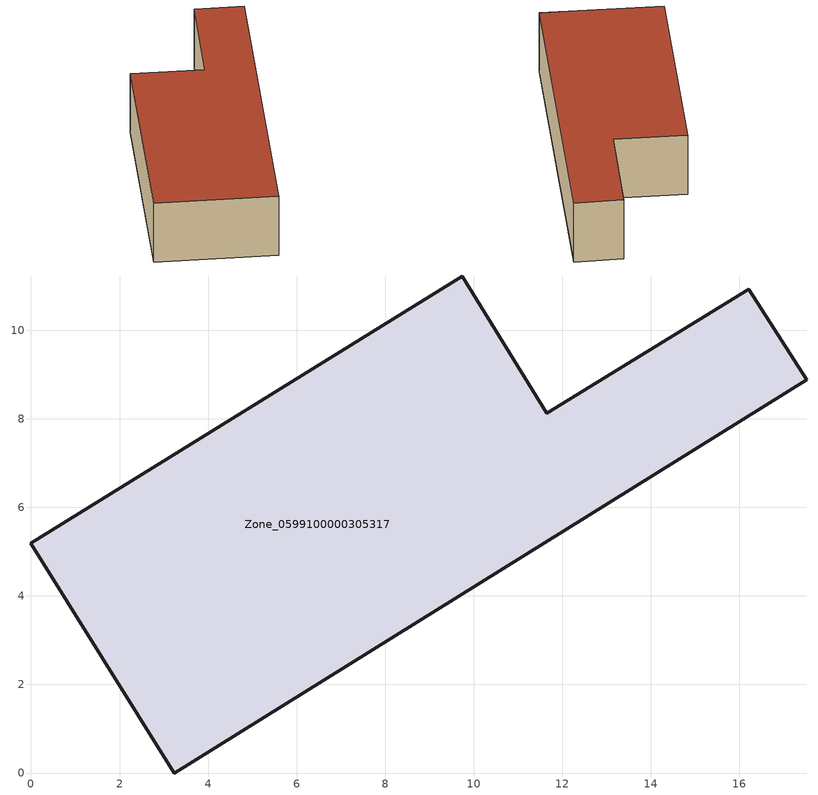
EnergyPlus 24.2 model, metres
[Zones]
Zone_0599100000305317
 floor ground (C_G): 3.23,0 0,5.19 9.74,11.23 11.65,8.12 16.21,10.93 17.52,8.88 z0
 wall outside (C_F): 3.23,0 17.52,8.88 16.21,10.93 11.65,8.12 9.74,11.23 0,5.19 3.23,0 z0:3.43
 roof outside (C_R): 0,5.19 3.23,0 17.52,8.88 16.21,10.93 11.65,8.12 9.74,11.23 z3.43
[BUILDING]
Pand.0599100000305317: North Axis=0; Terrain=City; Loads Convergence Tolerance Value=0.04; Temperature Convergence Tolerance Value=0.4; Solar Distribution=FullExterior; Maximum Number of Warmup Days=25; Minimum Number of Warmup Days=1
[Site:Location]
Rotterdam.The.Hague.AP_ZH_NLD Design_Conditions: Latitude=51.96; Longitude=4.45; Time Zone=1; Elevation=-4.5
[SITE:GROUNDTEMPERATURE:BUILDINGSURFACE]
18, 18, 18, 18, 18, 18, 18, 18, 18, 18, 18, 18
[MATERIAL] Thermal Absorptance=0.9; Solar Absorptance=0.7; Visible Absorptance=0.7
Name | Roughness | Thickness | Conductivity | Density | Specific Heat
G.TI.1946 | MediumSmooth | 0.15 | 1 | 540 | 1210
F.TI.1946 | Rough | 0.3 | 0.857143 | 1920 | 840
R.TI.1946 | MediumRough | 0.2 | 0.1 | 1500 | 1000
[CONSTRUCTION]
C_G: G.TI.1946
C_F: F.TI.1946
C_R: R.TI.1946
[ZONE]
Zone_0599100000305317: Type=1; Multiplier=1; Ceiling Height=Autocalculate; Volume=Autocalculate; Floor Area=autocalculate; Part of Total Floor Area=Yes
[ZONEINFILTRATION:DESIGNFLOWRATE]
Infil_Zone_0599100000305317: Zone or ZoneList or Space or SpaceList=Zone_0599100000305317; Schedule=AlwaysOn; Design Flow Rate Calculation Method=Flow/Area; Flow Rate per Floor Area=0.003; Constant Term Coefficient=1; Temperature Term Coefficient=0; Velocity Term Coefficient=0; Velocity Squared Term Coefficient=0
[HVACTEMPLATE:ZONE:IDEALLOADSAIRSYSTEM]
Zone_0599100000305317: Maximum Heating Supply Air Temperature=50; Minimum Cooling Supply Air Temperature=13; Maximum Heating Supply Air Humidity Ratio=0.0156; Minimum Cooling Supply Air Humidity Ratio=0.0077; Heating Limit=NoLimit; Cooling Limit=NoLimit; Dehumidification Control Type=ConstantSensibleHeatRatio; Cooling Sensible Heat Ratio=0.7; Dehumidification Setpoint=60; Humidification Control Type=None; Humidification Setpoint=30; Outdoor Air Method=None; Outdoor Air Flow Rate per Person=0.00944; Outdoor Air Flow Rate per Zone Floor Area=0; Outdoor Air Flow Rate per Zone=0; Demand Controlled Ventilation Type=None; Outdoor Air Economizer Type=NoEconomizer; Heat Recovery Type=None; Sensible Heat Recovery Effectiveness=0.7; Latent Heat Recovery Effectiveness=0.65
[ZONECONTROL:THERMOSTAT]
ThermostatControl_Zone_0599100000305317: Zone or ZoneList=Zone_0599100000305317; Control Type Schedule=DualSetpointControlType; Control 1=Thermostat_Zone_0599100000305317; Temperature Difference Between Cutout And Setpoint=0
[THERMOSTATSETPOINT:DUALSETPOINT]
Thermostat_Zone_0599100000305317: Heating Setpoint Temperature Schedule=HeatingSetpoint_Zone_0599100000305317; Cooling Setpoint Temperature Schedule=CoolingSetpoint_Zone_0599100000305317
[SCHEDULE:COMPACT]
HeatingSetpoint_Zone_0599100000305317: Through: 12/31, For: AllDays, Until: 24:00, 21
CoolingSetpoint_Zone_0599100000305317: Through: 12/31, For: AllDays, Until: 24:00, 24
DualSetpointControlType: Through: 12/31, For: AllDays, Until: 24:00, 4
AlwaysOn: Through: 12/31, For: AllDays, Until: 24:00, 1
